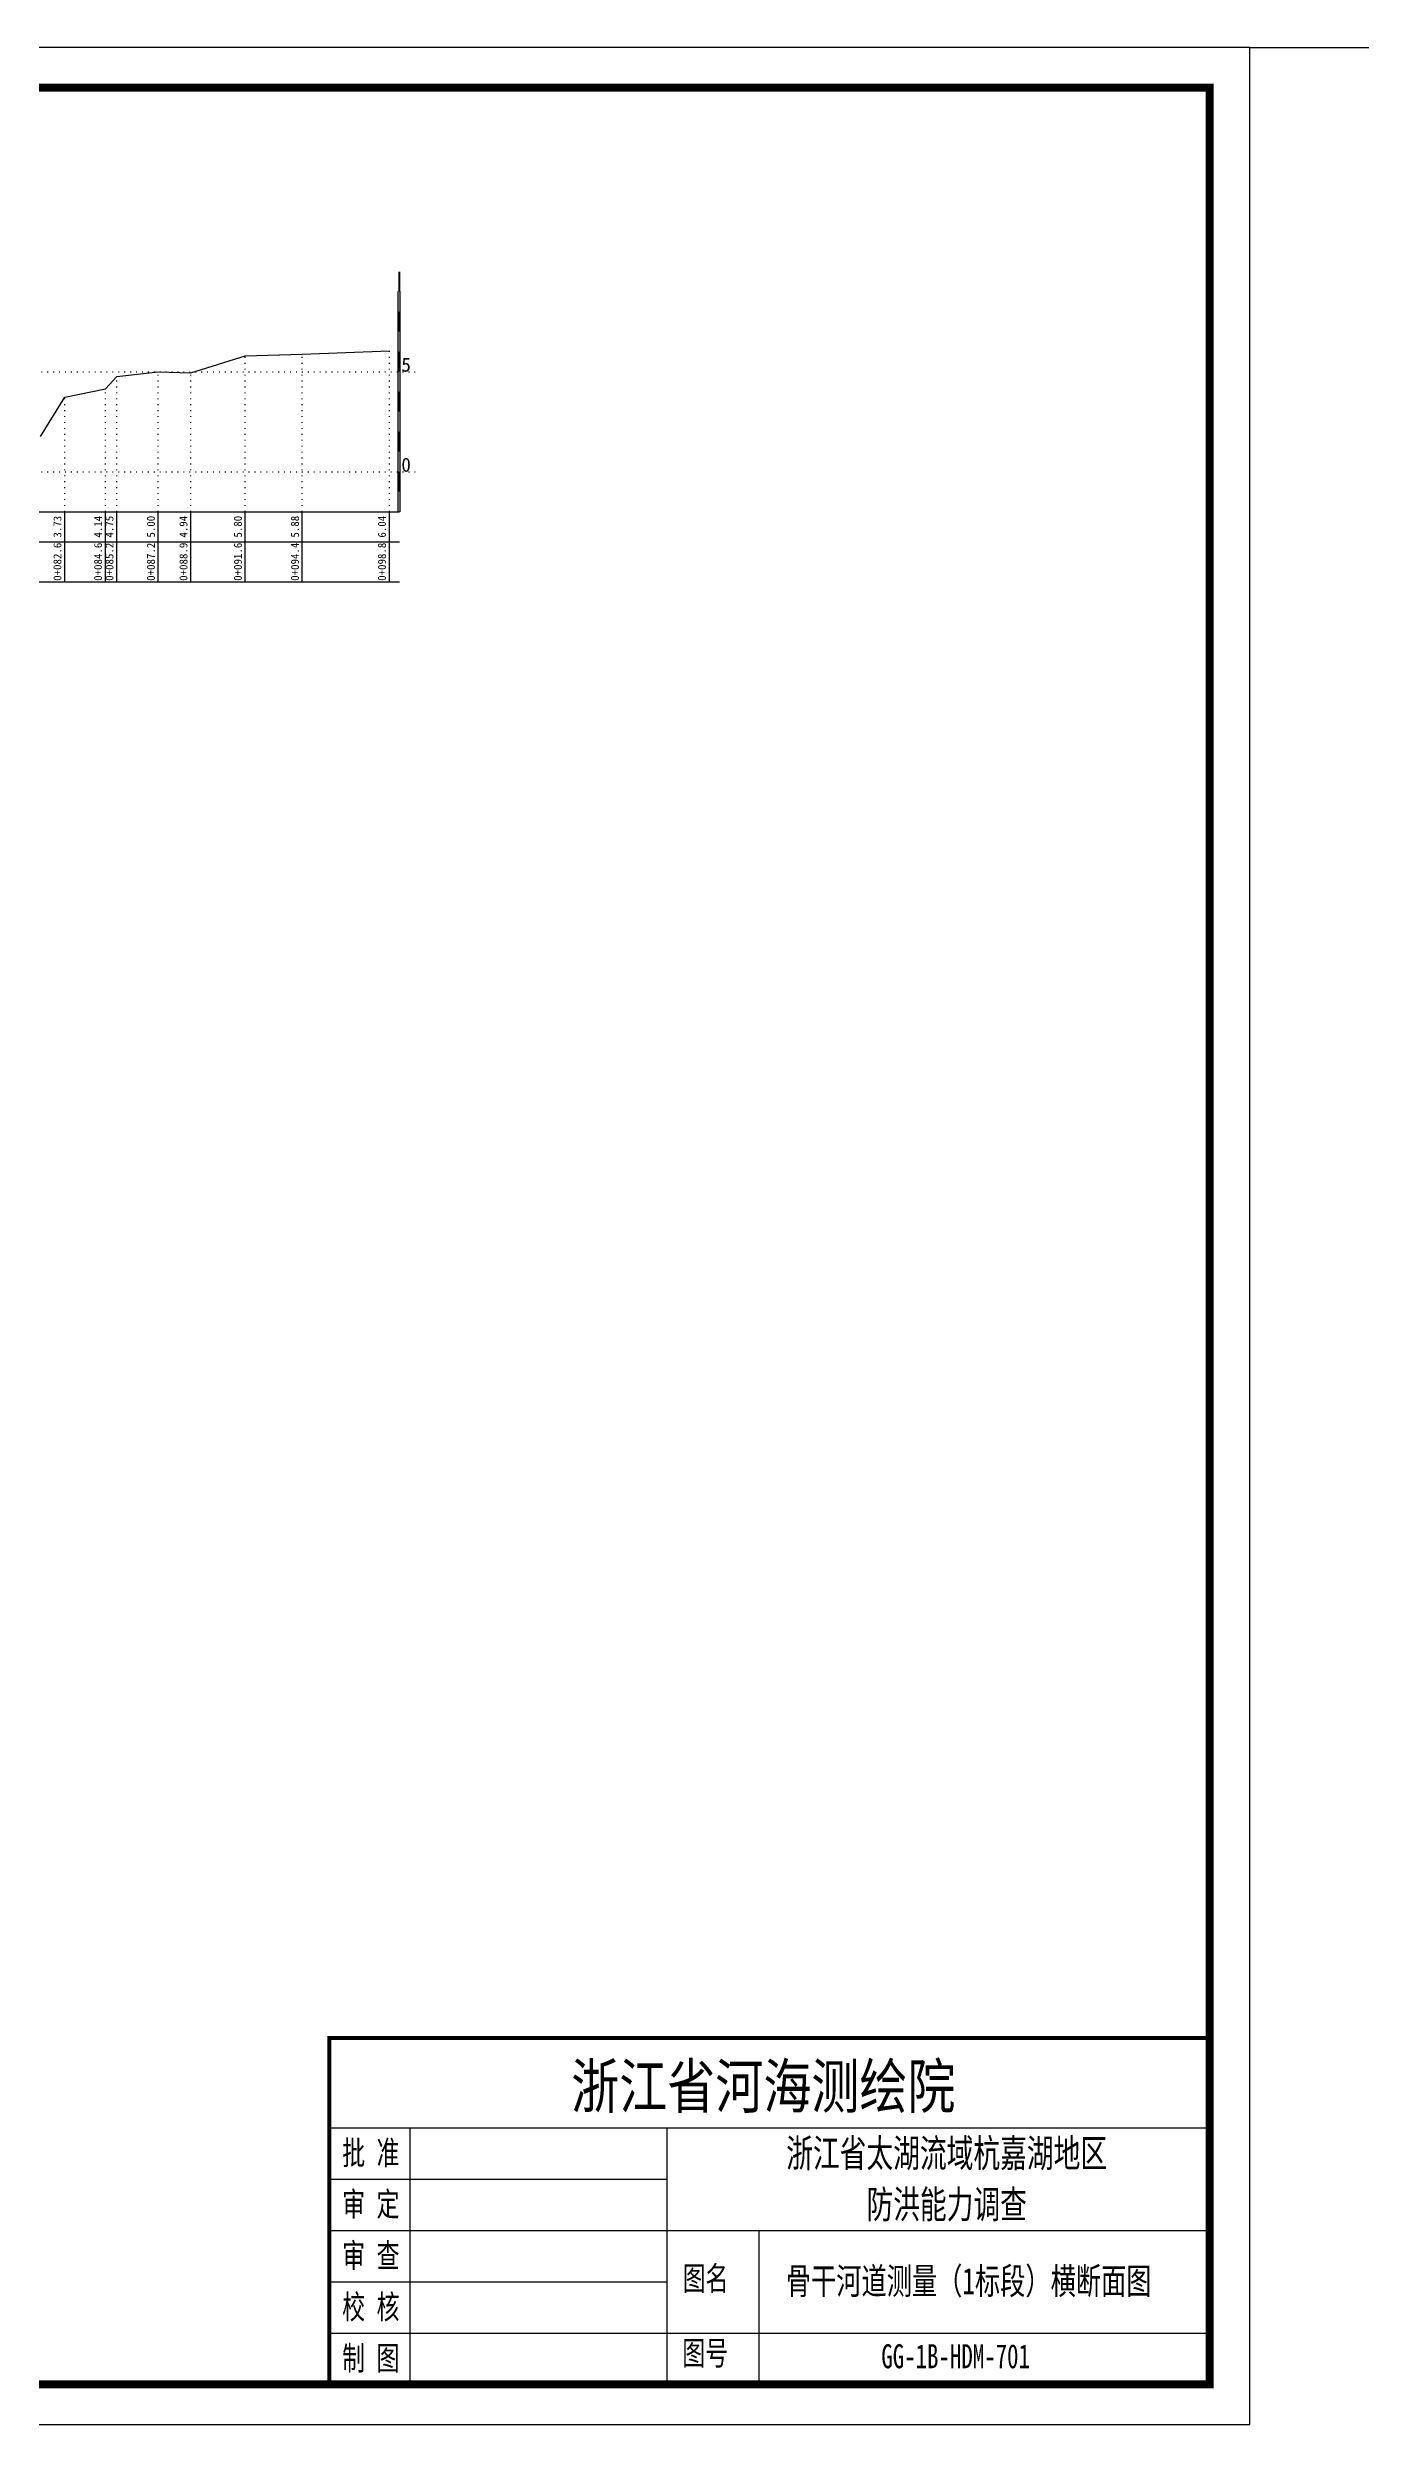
# Model space of a CAD drawing. Header units: millimetres. Extents: x 518104 to 519420, y 3371901 to 3372198.
# Drawn here: x 518374.1 to 518538.2, y 3371900.9 to 3372197.9 of the extents above; entities that cross this region are included whole.
import ezdxf
from ezdxf.enums import TextEntityAlignment as Align

# ---------------------------------------------------------------- set-up
doc = ezdxf.new("R2010")
doc.units = ezdxf.units.MM
doc.header["$LTSCALE"] = 0.4
doc.header["$MEASUREMENT"] = 0
doc.linetypes.add('X4', pattern=[1.6, 0, -1.6])
for name, color, linetype in [('DMX', 1, 'Continuous'), ('TEXT', 7, 'Continuous'), ('zdm1', 5, 'Continuous'), ('ZDMT5', 3, 'Continuous'), ('图框', 7, 'Continuous'), ('比例尺', 3, 'Continuous')]:
    doc.layers.add(name, color=color, linetype=linetype)
doc.styles.add('HDM', font='仿宋_GB2312.ttf')
doc.styles.add('tk2', font='SimSun.ttf', dxfattribs={"width": 0.8})

msp = doc.modelspace()

# ---------------------------------------------------------------- linework, layer by layer
at = {"lineweight": 100, "const_width": 0.5}
msp.add_lwpolyline([(518519.36, 3371949.15), (518409.36, 3371949.15), (518409.36, 3371905.87), (518519.36, 3371905.87), (518519.36, 3371949.15)], dxfattribs=at)
at = {"layer": 'DMX', "linetype": 'Continuous', "flags": 128}
msp.add_lwpolyline([(518373.26, 3372149.25), (518376.31, 3372154.2), (518381.38, 3372155.22), (518382.81, 3372156.75), (518387.98, 3372157.37), (518392.06, 3372157.22), (518398.86, 3372159.37), (518405.98, 3372159.57), (518416.86, 3372159.97)], dxfattribs=at)
at = {"layer": 'TEXT', "color": 0}
for p, q in [((518409.36, 3371937.95, 0), (518519.36, 3371937.95, 0)), ((518419.44, 3371937.95, 0), (518419.44, 3371912.29, 0)), ((518451.52, 3371937.95, 0), (518451.52, 3371912.29, 0)), ((518409.36, 3371931.54, 0), (518451.52, 3371931.54, 0)), ((518409.36, 3371925.12, 0), (518451.52, 3371925.12, 0)), ((518451.52, 3371925.12, 0), (518519.36, 3371925.12, 0)), ((518463.01, 3371925.12, 0), (518463.01, 3371905.87, 0)), ((518409.36, 3371918.7, 0), (518451.52, 3371918.7, 0)), ((518409.36, 3371912.29, 0), (518519.36, 3371912.29, 0)), ((518419.44, 3371912.29, 0), (518419.44, 3371905.87, 0)), ((518451.52, 3371912.29, 0), (518451.52, 3371905.87, 0))]:
    msp.add_line(p, q, dxfattribs=at)
at = {"layer": 'zdm1', "linetype": 'Continuous'}
for p, q in [((518417.98, 3372139.87), (518417.98, 3372167.37)), ((518418.23, 3372139.87), (518418.23, 3372167.37)), ((518169.93, 3372139.87), (518418.11, 3372139.87)), ((518158.68, 3372136.12), (518418.11, 3372136.12)), ((518158.68, 3372131.12), (518418.11, 3372131.12))]:
    msp.add_line(p, q, dxfattribs=at)
at = {"layer": 'zdm1', "linetype": 'X4'}
for p, q in [((518166.18, 3372157.37), (518420.61, 3372157.37)), ((518166.18, 3372144.87), (518420.61, 3372144.87))]:
    msp.add_line(p, q, dxfattribs=at)
at = {"layer": 'zdm1', "linetype": 'Continuous', "flags": 128}
for points in [[(518418.11, 3372167.37, 0.25, 0.25, 0), (518418.11, 3372169.87, 0.25, 0.25, 0)], [(518418.11, 3372162.37, 0.25, 0.25, 0), (518418.11, 3372164.87, 0.25, 0.25, 0)], [(518418.11, 3372157.37, 0.25, 0.25, 0), (518418.11, 3372159.87, 0.25, 0.25, 0)], [(518418.11, 3372152.37, 0.25, 0.25, 0), (518418.11, 3372154.87, 0.25, 0.25, 0)], [(518418.11, 3372147.37, 0.25, 0.25, 0), (518418.11, 3372149.87, 0.25, 0.25, 0)], [(518418.11, 3372142.37, 0.25, 0.25, 0), (518418.11, 3372144.87, 0.25, 0.25, 0)]]:
    msp.add_lwpolyline(points, format="xyseb", dxfattribs=at)
at = {"layer": 'ZDMT5', "linetype": 'X4'}
for p, q in [((518398.86, 3372139.87), (518398.86, 3372159.37)), ((518405.98, 3372139.87), (518405.98, 3372159.57)), ((518416.86, 3372139.87), (518416.86, 3372159.97)), ((518382.81, 3372139.87), (518382.81, 3372156.75)), ((518387.98, 3372139.87), (518387.98, 3372157.37)), ((518392.06, 3372139.87), (518392.06, 3372157.22)), ((518376.31, 3372139.87), (518376.31, 3372154.2)), ((518381.38, 3372139.87), (518381.38, 3372155.22))]:
    msp.add_line(p, q, dxfattribs=at)
at = {"layer": 'ZDMT5', "linetype": 'Continuous'}
for p, q in [((518376.31, 3372131.12), (518376.31, 3372139.87)), ((518381.38, 3372131.12), (518381.38, 3372139.87)), ((518382.81, 3372131.12), (518382.81, 3372139.87)), ((518387.98, 3372131.12), (518387.98, 3372139.87)), ((518392.06, 3372131.12), (518392.06, 3372139.87)), ((518398.86, 3372131.12), (518398.86, 3372139.87)), ((518405.98, 3372131.12), (518405.98, 3372139.87)), ((518416.86, 3372131.12), (518416.86, 3372139.87))]:
    msp.add_line(p, q, dxfattribs=at)
at = {"layer": '图框', "flags": 128}
msp.add_lwpolyline([(518104.36, 3371900.87), (518524.36, 3371900.87), (518524.36, 3372197.87), (518104.36, 3372197.87)], close=True, dxfattribs=at)
at = {"layer": '图框', "const_width": 1, "flags": 128}
msp.add_lwpolyline([(518129.36, 3371905.87), (518519.36, 3371905.87), (518519.36, 3372192.87), (518129.36, 3372192.87)], close=True, dxfattribs=at)
at = {"layer": '比例尺', "linetype": 'Continuous'}
msp.add_lwpolyline([(518524.36, 3372197.87), (518552.05, 3372197.87)], dxfattribs=at)

# ---------------------------------------------------------------- texts
at = {"layer": 'TEXT', "color": 7, "ltscale": 8, "style": 'tk2'}
for tag, p, s, height, width in [('浙江省河海测绘院', (518439.58, 3371940.39, 0), '（单位名称）', 5.5, 0.8), ('批 准', (518410.97, 3371933.32, 0), '批准', 3, 0.7), ('审 定', (518410.97, 3371926.91, 0), '审定', 3, 0.7), ('审 查', (518410.97, 3371920.49, 0), '审 查', 3, 0.7), ('图名', (518453.51, 3371917.62, 0), '审查', 3, 0.7), ('校 核', (518410.97, 3371914.07, 0), '校 核', 3, 0.7), ('制 图', (518410.97, 3371907.66, 0), '制 图', 3, 0.7), ('图号', (518453.46, 3371908.29, 0), '图号', 3, 0.7)]:
    msp.add_attdef(tag, p, s, height=height, dxfattribs=dict(at, width=width))
at = {"layer": 'TEXT', "color": 0, "style": 'tk2', "width": 0.7}
for tag, text, height, p in [('浙江省太湖流域杭嘉湖地区', '浙江省太湖流域杭嘉湖地区', 3.5, (518486.5, 3371934.77, -206.67)), ('防洪能力调查', '防洪能力调查', 3.5, (518486.5, 3371928.38, -206.67)), ('骨干河道测量（1标段）横断面图', '骨干河道测量（1标段）横断面图', 3.3, (518489.25, 3371918.8, -206.67)), ('GG-1B-HDM-701', 'GG-1B-HDM-001', 3, (518487.62, 3371909.4, -206.67))]:
    msp.add_attdef(tag, text=text, height=height, dxfattribs=at).set_placement(p, align=Align.MIDDLE_CENTER)
at = {"layer": 'zdm1', "linetype": 'Continuous', "style": 'HDM'}
for s, p in [('5', (518418.36, 3372157.37)), ('0', (518418.36, 3372144.87))]:
    msp.add_text(s, height=1.75, dxfattribs=at).set_placement(p)
at = {"layer": 'ZDMT5', "linetype": 'Continuous', "style": 'HDM'}
for s, p in [('3.73', (518376.18, 3372138)), ('4.14', (518381.26, 3372138)), ('4.75', (518382.68, 3372138)), ('5.00', (518387.86, 3372138)), ('4.94', (518391.93, 3372138)), ('5.80', (518398.73, 3372138)), ('5.88', (518405.86, 3372138)), ('6.04', (518416.73, 3372138)), ('0+082.6', (518376.18, 3372133.62)), ('0+084.6', (518381.26, 3372133.62)), ('0+085.2', (518382.68, 3372133.62)), ('0+087.2', (518387.86, 3372133.62)), ('0+088.9', (518391.93, 3372133.62)), ('0+091.6', (518398.73, 3372133.62)), ('0+094.4', (518405.86, 3372133.62)), ('0+098.8', (518416.73, 3372133.62))]:
    msp.add_text(s, height=1, rotation=90, dxfattribs=at).set_placement(p, align=Align.BOTTOM_CENTER)

doc.saveas('drawing.dxf')
